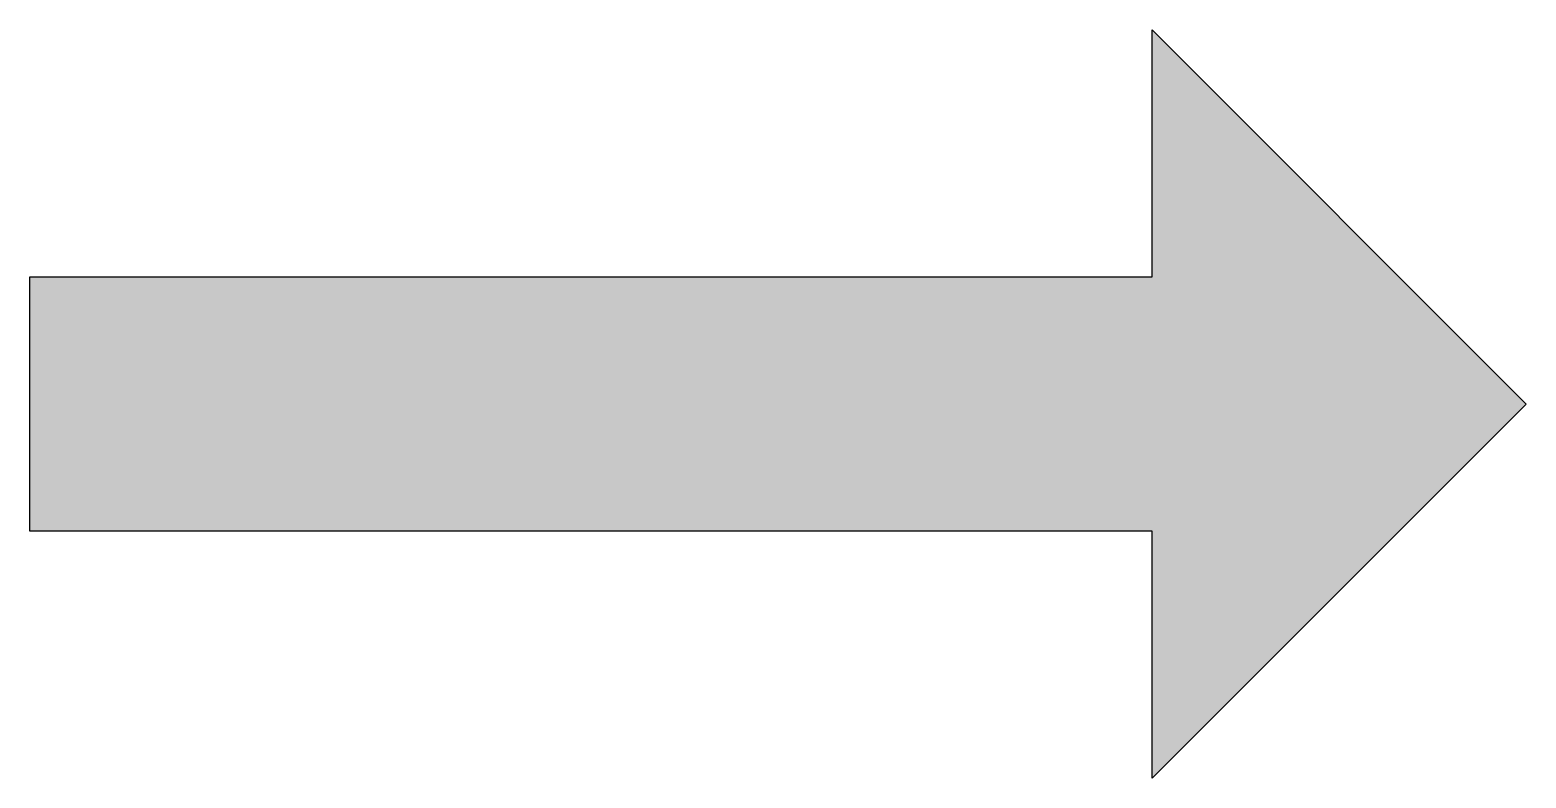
# Model space of a CAD drawing. Header units: millimetres. Extents: x -1 to 0, y -0.25 to 0.25.
import ezdxf

# ---------------------------------------------------------------- set-up
doc = ezdxf.new("R2010")
doc.units = ezdxf.units.MM
doc.header["$MEASUREMENT"] = 0

msp = doc.modelspace()

# ---------------------------------------------------------------- hatches: boundary and pattern name
h = msp.add_hatch(color=0)
h.set_gradient(color1=(0, 0, 255), rotation=180, tint=1)
h.paths.add_polyline_path([(0, 0), (-0.25, -0.25), (-0.25, -0.085), (-1, -0.085), (-1, 0.085), (-0.25, 0.085), (-0.25, 0.25)])

# ---------------------------------------------------------------- linework, layer by layer
at = {"color": 0, "linetype": 'Continuous'}
msp.add_lwpolyline([(0, 0), (-0.25, -0.25), (-0.25, -0.085), (-1, -0.085), (-1, 0.085), (-0.25, 0.085), (-0.25, 0.25)], close=True, dxfattribs=at)

doc.saveas('drawing.dxf')
